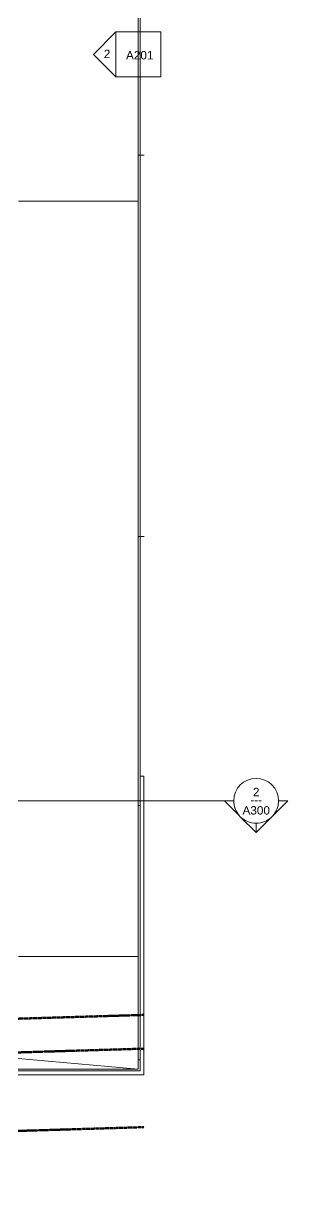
# Model space of a CAD drawing. Header units: inches. Extents: x -4250 to -935, y 9756 to 12395.
# Drawn here: x -2056 to -1773, y 9767 to 11010 of the extents above; entities that cross this region are included whole.
import ezdxf

# ---------------------------------------------------------------- set-up
doc = ezdxf.new("R2010")
doc.units = ezdxf.units.IN
doc.header["$MEASUREMENT"] = 0
doc.linetypes.add('Double Dash 3_8_', pattern=[1, 0.375, -0.125, 0.125, -0.125, 0.125, -0.125])
for name, color, linetype, lineweight in [('A-FLOR', 192, 'Continuous', 13), ('A-FLOR-4', 192, 'Continuous', 9), ('A-WALL-2', 113, 'Continuous', 9), ('C-PROP-LINE', 91, 'Double Dash 3_8_', 50), ('C-TOPO', 7, 'Continuous', 9), ('G-ANNO-SYMB-2', 111, 'Continuous', 9), ('S-FNDN-2', 32, 'Continuous', 9)]:
    doc.layers.add(name, color=color, linetype=linetype, lineweight=lineweight)
doc.styles.add('Arial', font='arial.ttf', dxfattribs={"height": 9})
doc.styles.add('Century Gothic_1', font='ufonts.com_century-gothic.ttf', dxfattribs={"height": 9})

msp = doc.modelspace()

# ---------------------------------------------------------------- linework, layer by layer
at = {"layer": 'A-FLOR'}
for p, q in [((-2061.4, 10820), (-1933.3, 10820)), ((-2061.4, 10011.6), (-1933.3, 10011.6)), ((-1933.3, 9891.2), (-2061.9, 9902.6))]:
    msp.add_line(p, q, dxfattribs=at)
at = {"layer": 'A-FLOR-4'}
for p in [(-1933.3, 12087.2), (-3830.8, 9891.2)]:
    msp.add_line(p, (-1933.3, 9891.2), dxfattribs=at)
at = {"layer": 'A-WALL-2'}
for p, q in [((-1931.3, 9889.2), (-1931.3, 10204.6)), ((-1931.3, 10204.6), (-1927.1, 10204.6)), ((-1927.1, 10204.6), (-1927.1, 9884.9)), ((-3830.8, 9889.2), (-1931.3, 9889.2)), ((-1927.1, 9884.9), (-3830.8, 9884.9))]:
    msp.add_line(p, q, dxfattribs=at)
at = {"layer": 'C-PROP-LINE'}
for p, q in [((-3867.1, 9891), (-1926.9, 9949.1)), ((-3927.1, 9853.2), (-1926.9, 9913)), ((-3987, 9767.3), (-1926.9, 9829))]:
    msp.add_line(p, q, dxfattribs=at)
at = {"layer": 'C-TOPO'}
msp.add_line((-1926.9, 9891.2), (-1927.1, 9891.2), dxfattribs=at)
at = {"layer": 'G-ANNO-SYMB-2'}
for p, q in [((-1957.1, 11001), (-1981.1, 10977)), ((-1909.1, 11001), (-1957.1, 11001)), ((-1957.1, 11001), (-1957.1, 10953)), ((-1957.1, 10953), (-1957.1, 11001)), ((-1909.1, 10953), (-1909.1, 11001)), ((-1981.1, 10977), (-1957.1, 10953)), ((-1957.1, 10953), (-1909.1, 10953)), ((-1830.9, 10178.2), (-4072, 10178.2)), ((-1831, 10178.2), (-1840.9, 10178.2)), ((-1840.9, 10178.2), (-1824.8, 10162.1)), ((-1789.1, 10162.1), (-1773, 10178.2)), ((-1773, 10178.2), (-1782.9, 10178.2)), ((-1823.9, 10161.2), (-1806.9, 10144.2)), ((-1806.9, 10144.2), (-1790, 10161.2)), ((-1806.9, 10154.2), (-1806.9, 10144.2)), ((-1806.9, 10144.2), (-1806.9, 10154.2))]:
    msp.add_line(p, q, dxfattribs=at)
for start, end in [(0, 180), (180, 222.0784), (180, 0), (317.9216, 0), (225, 270), (270, 315)]:
    msp.add_arc((-1806.9, 10178.2), 24, start, end, dxfattribs=at)
at = {"layer": 'S-FNDN-2'}
for p, q in [((-1931.3, 12087.2), (-1931.3, 10204.6)), ((-1933.3, 10869.2), (-1931.3, 10869.2)), ((-1931.3, 10869.2), (-1926.9, 10869.2)), ((-1933.3, 10461.2), (-1931.3, 10461.2)), ((-1926.9, 10461.2), (-1931.3, 10461.2)), ((-1933.3, 10173.2), (-1931.3, 10173.2)), ((-1927.1, 10173.2), (-1926.9, 10173.2)), ((-1933.3, 9901.2), (-1931.3, 9901.2))]:
    msp.add_line(p, q, dxfattribs=at)

# ---------------------------------------------------------------- texts
at = {"layer": 'G-ANNO-SYMB-2', "char_height": 9, "attachment_point": 1}
for s, insert, width, style in [('2', (-1970.1, 10982), 8.484, 'Arial'), ('A201', (-1946.3, 10980.6), 35.754, 'Arial'), ('2', (-1810.3, 10192.1), 8.484, 'Arial'), ('A300', (-1821.5, 10172.5), 35.754, 'Arial'), ('---', (-1812.9, 10183.6), 15.453, 'Century Gothic_1')]:
    msp.add_mtext(s, dxfattribs=dict(at, insert=insert, width=width, style=style))

doc.saveas('drawing.dxf')
